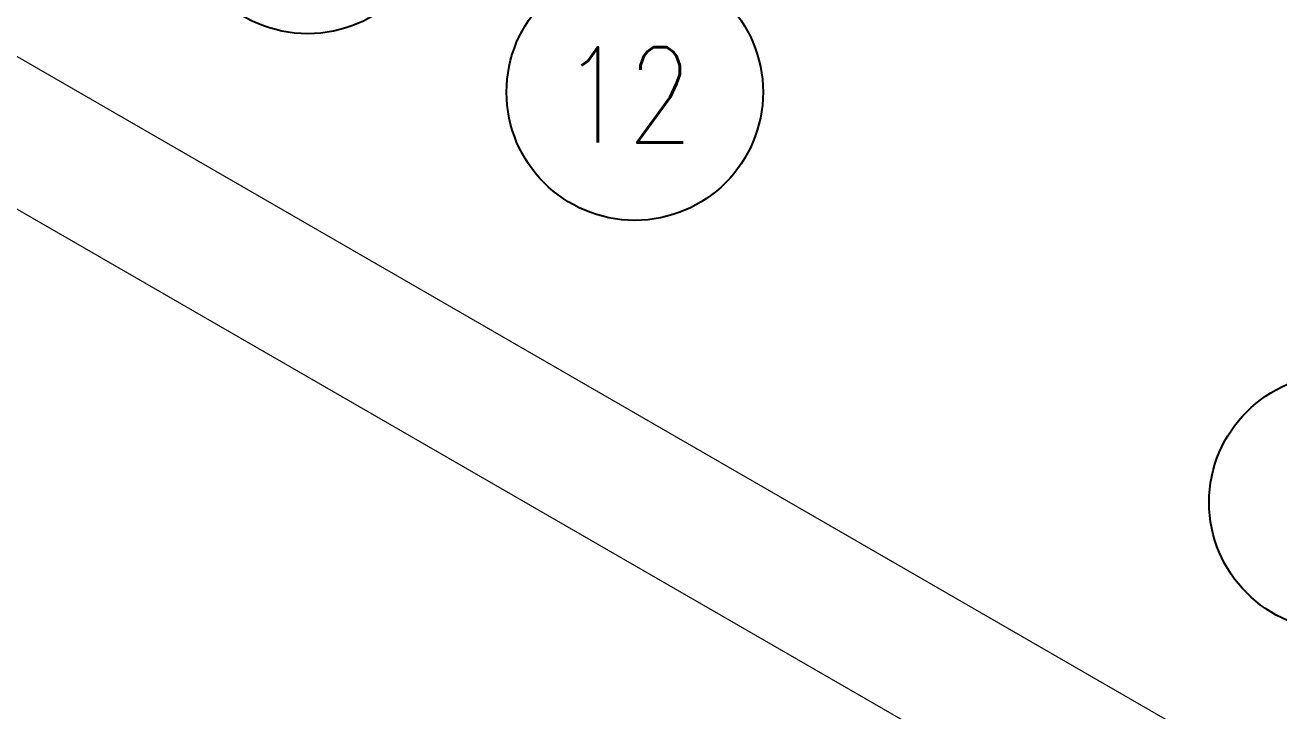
# Model space of a CAD drawing. Header units: millimetres. Extents: x -312439 to 477422, y -331570 to 212570.
# Drawn here: x 345168 to 346809, y 153483 to 154382 of the extents above; entities that cross this region are included whole.
import ezdxf

# ---------------------------------------------------------------- set-up
doc = ezdxf.new("R2010")
doc.units = ezdxf.units.MM
doc.layers.add('ARCONDTEXTO', color=4, linetype='Continuous')
doc.layers.add('TEXTO FORMATO', color=4, linetype='Continuous')
doc.styles.add('ROMANS', font='romans.shx', dxfattribs={"height": 187.5})

msp = doc.modelspace()

# ---------------------------------------------------------------- linework, layer by layer
at = {"color": 5, "linetype": 'Continuous', "lineweight": 0, "extrusion": (4.44089e-16, 0.816497, 0.57735)}
for p, q in [((341209.323, 156620.352), (347825.272, 152800.632)), ((341122.794, 156470.481), (347738.744, 152650.761))]:
    msp.add_line(p, q, dxfattribs=at)
at = {"layer": 'TEXTO FORMATO', "color": 1}
for centre in [(345538.29, 154538.423), (345966.312, 154293.947), (346885.82, 153756.673)]:
    msp.add_circle(centre, 167.835, dxfattribs=at)

# ---------------------------------------------------------------- texts
at = {"layer": 'ARCONDTEXTO', "color": 3, "linetype": 'Continuous', "lineweight": -3, "style": 'ROMANS', "width": 0.8}
msp.add_text('12', height=125, dxfattribs=at).set_placement((345870.993, 154227.882))

doc.saveas('drawing.dxf')
